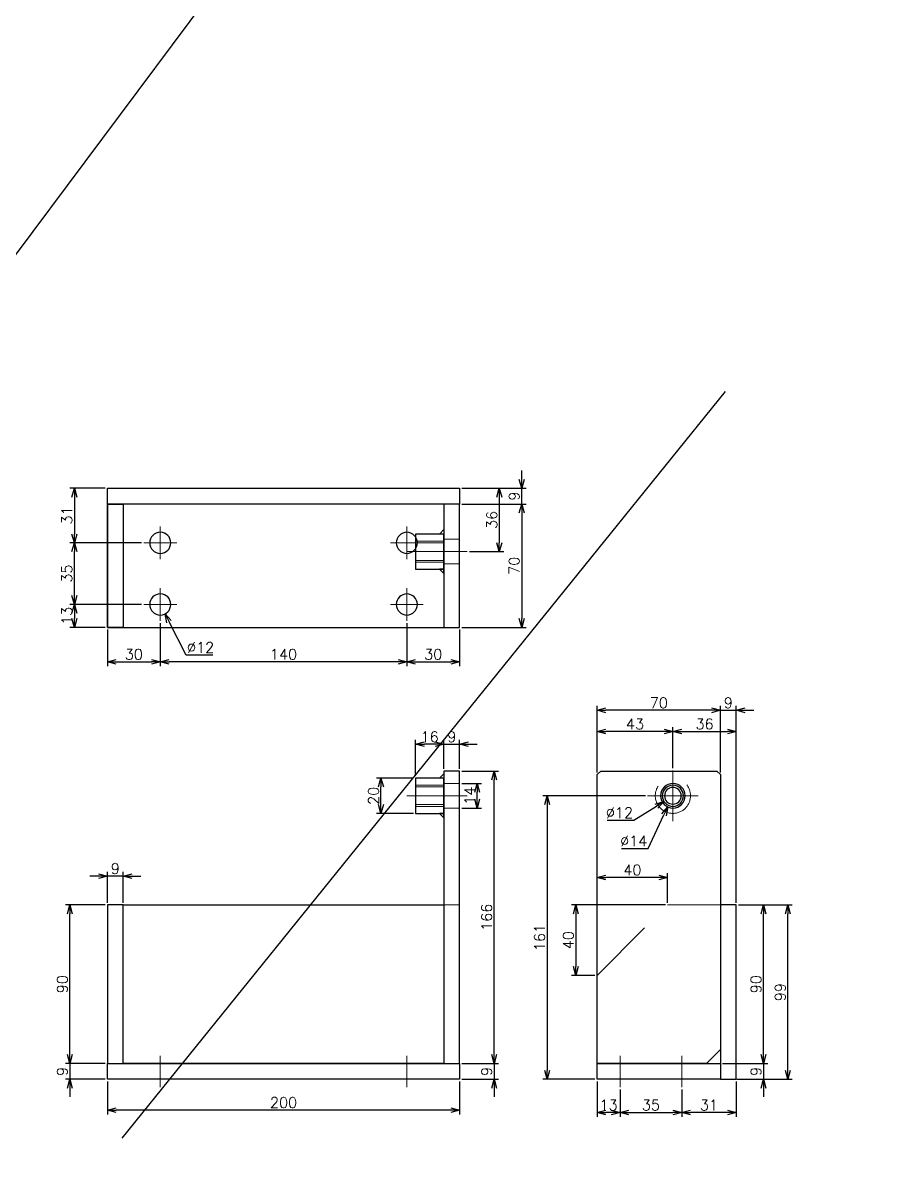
# Model space of a CAD drawing. Header units: millimetres. Extents: x -16130 to 36813, y -8099 to 27484.
# Drawn here: x 8174 to 8662, y 17816 to 18462 of the extents above; entities that cross this region are included whole.
import ezdxf

# ---------------------------------------------------------------- set-up
doc = ezdxf.new("R2010")
doc.units = ezdxf.units.MM
doc.header["$LTSCALE"] = 6
doc.header["$PDMODE"] = 99
doc.header["$PDSIZE"] = 1
doc.linetypes.add('CENTER2', pattern=[28.575, 19.05, -3.175, 3.175, -3.175])
doc.linetypes.add('HIDDEN', pattern=[9.525, 6.35, -3.175])
for name, color, linetype, lineweight in [('04_HIDDEN', 2, 'HIDDEN', 13), ('05_CENTER', 4, 'CENTER2', 13), ('08_DIM', 3, 'Continuous', 13)]:
    doc.layers.add(name, color=color, linetype=linetype, lineweight=lineweight)
doc.styles.add('KSS_TXT', font='txt.shx', dxfattribs={"bigfont": 'extfont2.shx'})
doc.dimstyles.new('KSS_DIM', dxfattribs={"dimtxt": 3, "dimasz": 2.5, "dimexe": 1.25, "dimexo": 0.625, "dimtad": 1, "dimdsep": 46, "dimtxsty": 'KSS_TXT', "dimblk": 'OPEN30', "dimcen": 0, "dimazin": 2, "dimtfac": 0.75, "dimtmove": 0, "dimatfit": 3, "dimldrblk": 'OPEN30', "dimfxl": 1, "dimtolj": 1, "dimarcsym": 0})
doc.dimstyles.new('KSS_DIM$3', dxfattribs={"dimtxt": 3, "dimasz": 2.5, "dimexe": 1.25, "dimexo": 0.625, "dimtad": 1, "dimtih": 1, "dimtoh": 1, "dimdsep": 46, "dimtxsty": 'KSS_TXT', "dimblk": 'OPEN30', "dimcen": 0, "dimazin": 2, "dimtfac": 0.75, "dimtofl": 0, "dimtmove": 0, "dimatfit": 3, "dimldrblk": 'OPEN30', "dimfxl": 1, "dimtolj": 1, "dimarcsym": 0})

# ---------------------------------------------------------------- blocks, each defined once
blk = doc.blocks.new('_Open30')
at = {"color": 0, "linetype": 'ByBlock', "lineweight": -2}
for p, q in [((-1, 0.27), (0, 0)), ((0, 0), (-1, -0.27)), ((0, 0), (-1, 0))]:
    blk.add_line(p, q, dxfattribs=at)
blk = doc.blocks.new('*D597')
at = {"layer": '08_DIM', "color": 0, "lineweight": -2, "transparency": 16777216}
for p, q in [((8579.36, 17860.46), (8579.36, 17840.34)), ((8548.36, 17855.98), (8548.36, 17840.34)), ((8574.36, 17842.84), (8553.36, 17842.84))]:
    blk.add_line(p, q, dxfattribs=at)
at = {"layer": 'Defpoints', "color": 0, "transparency": 16777216}
for p in [(8579.36, 17861.71), (8548.36, 17857.23), (8548.36, 17842.84)]:
    blk.add_point(p, dxfattribs=at)
at = {"layer": '08_DIM', "color": 0, "lineweight": -2, "transparency": 16777216, "xscale": 5, "yscale": 5, "zscale": 5, "rotation": 180}
blk.add_blockref('_Open30', (8548.36, 17842.84), dxfattribs=at)
at = {"layer": '08_DIM', "color": 0, "lineweight": -2, "transparency": 16777216, "xscale": 5, "yscale": 5, "zscale": 5}
blk.add_blockref('_Open30', (8579.36, 17842.84), dxfattribs=at)
at = {"layer": '08_DIM', "color": 0, "transparency": 16777216, "insert": (8563.86, 17847.09), "char_height": 6, "attachment_point": 5, "style": 'KSS_TXT'}
blk.add_mtext('\\A1;31', dxfattribs=at)
blk = doc.blocks.new('*D598')
at = {"layer": '08_DIM', "color": 0, "lineweight": -2, "transparency": 16777216}
for p, q in [((8221.04, 18197.35), (8201.03, 18197.35)), ((8203.53, 18192.35), (8203.53, 18171.35)), ((8241.7, 18166.35), (8201.03, 18166.35))]:
    blk.add_line(p, q, dxfattribs=at)
at = {"layer": 'Defpoints', "color": 0, "transparency": 16777216}
for p in [(8222.29, 18197.35), (8203.53, 18166.35), (8242.95, 18166.35)]:
    blk.add_point(p, dxfattribs=at)
at = {"layer": '08_DIM', "color": 0, "lineweight": -2, "transparency": 16777216, "xscale": 5, "yscale": 5, "zscale": 5}
for p, rotation in [((8203.53, 18197.35), 90), ((8203.53, 18166.35), 270)]:
    blk.add_blockref('_Open30', p, dxfattribs=dict(at, rotation=rotation))
at = {"layer": '08_DIM', "color": 0, "transparency": 16777216, "insert": (8199.28, 18181.85), "char_height": 6, "attachment_point": 5, "rotation": 90, "style": 'KSS_TXT'}
blk.add_mtext('\\A1;31', dxfattribs=at)
blk = doc.blocks.new('*D608')
at = {"layer": '08_DIM', "color": 0, "lineweight": -2, "transparency": 16777216}
for p, q in [((8594.81, 17875.71), (8594.81, 17880.71)), ((8571.61, 17870.71), (8597.31, 17870.71)), ((8594.81, 17870.71), (8594.81, 17861.71)), ((8580.61, 17861.71), (8597.31, 17861.71)), ((8594.81, 17856.71), (8594.81, 17851.71))]:
    blk.add_line(p, q, dxfattribs=at)
at = {"layer": 'Defpoints', "color": 0, "transparency": 16777216}
for p in [(8570.36, 17870.71), (8579.36, 17861.71), (8594.81, 17861.71)]:
    blk.add_point(p, dxfattribs=at)
at = {"layer": '08_DIM', "color": 0, "lineweight": -2, "transparency": 16777216, "xscale": 5, "yscale": 5, "zscale": 5}
for p, rotation in [((8594.81, 17870.71), 270), ((8594.81, 17861.71), 90)]:
    blk.add_blockref('_Open30', p, dxfattribs=dict(at, rotation=rotation))
at = {"layer": '08_DIM', "color": 0, "transparency": 16777216, "insert": (8590.56, 17866.21), "char_height": 6, "attachment_point": 5, "rotation": 90, "style": 'KSS_TXT'}
blk.add_mtext('\\A1;9', dxfattribs=at)
blk = doc.blocks.new('*D609')
at = {"layer": '08_DIM', "color": 0, "lineweight": -2, "transparency": 16777216}
for p, q in [((8580.61, 17960.71), (8597.31, 17960.71)), ((8594.81, 17875.71), (8594.81, 17955.71)), ((8571.61, 17870.71), (8597.31, 17870.71))]:
    blk.add_line(p, q, dxfattribs=at)
at = {"layer": 'Defpoints', "color": 0, "transparency": 16777216}
for p in [(8579.36, 17960.71), (8594.81, 17960.71), (8570.36, 17870.71)]:
    blk.add_point(p, dxfattribs=at)
at = {"layer": '08_DIM', "color": 0, "lineweight": -2, "transparency": 16777216, "xscale": 5, "yscale": 5, "zscale": 5}
for p, rotation in [((8594.81, 17960.71), 90), ((8594.81, 17870.71), 270)]:
    blk.add_blockref('_Open30', p, dxfattribs=dict(at, rotation=rotation))
at = {"layer": '08_DIM', "color": 0, "transparency": 16777216, "insert": (8590.56, 17915.71), "char_height": 6, "attachment_point": 5, "rotation": 90, "style": 'KSS_TXT'}
blk.add_mtext('\\A1;90', dxfattribs=at)
blk = doc.blocks.new('*D610')
at = {"layer": '08_DIM', "color": 0, "lineweight": -2, "transparency": 16777216}
for p, q in [((8539.11, 17960.71), (8485.73, 17960.71)), ((8488.23, 17955.71), (8488.23, 17925.71)), ((8499.11, 17920.71), (8485.73, 17920.71))]:
    blk.add_line(p, q, dxfattribs=at)
at = {"layer": 'Defpoints', "color": 0, "transparency": 16777216}
for p in [(8540.36, 17960.71), (8488.23, 17920.71), (8500.36, 17920.71)]:
    blk.add_point(p, dxfattribs=at)
at = {"layer": '08_DIM', "color": 0, "lineweight": -2, "transparency": 16777216, "xscale": 5, "yscale": 5, "zscale": 5}
for p, rotation in [((8488.23, 17960.71), 90), ((8488.23, 17920.71), 270)]:
    blk.add_blockref('_Open30', p, dxfattribs=dict(at, rotation=rotation))
at = {"layer": '08_DIM', "color": 0, "transparency": 16777216, "insert": (8483.98, 17940.71), "char_height": 6, "attachment_point": 5, "rotation": 90, "style": 'KSS_TXT'}
blk.add_mtext('\\A1;40', dxfattribs=at)
blk = doc.blocks.new('*D611')
at = {"layer": '08_DIM', "color": 0, "lineweight": -2, "transparency": 16777216}
for p, q in [((8500.36, 17973.96), (8500.36, 17978.82)), ((8535.36, 17976.32), (8505.36, 17976.32)), ((8540.36, 17961.96), (8540.36, 17978.82))]:
    blk.add_line(p, q, dxfattribs=at)
at = {"layer": 'Defpoints', "color": 0, "transparency": 16777216}
for p in [(8500.36, 17976.32), (8500.36, 17972.71), (8540.36, 17960.71)]:
    blk.add_point(p, dxfattribs=at)
at = {"layer": '08_DIM', "color": 0, "lineweight": -2, "transparency": 16777216, "xscale": 5, "yscale": 5, "zscale": 5, "rotation": 180}
blk.add_blockref('_Open30', (8500.36, 17976.32), dxfattribs=at)
at = {"layer": '08_DIM', "color": 0, "lineweight": -2, "transparency": 16777216, "xscale": 5, "yscale": 5, "zscale": 5}
blk.add_blockref('_Open30', (8540.36, 17976.32), dxfattribs=at)
at = {"layer": '08_DIM', "color": 0, "transparency": 16777216, "insert": (8520.36, 17980.57), "char_height": 6, "attachment_point": 5, "style": 'KSS_TXT'}
blk.add_mtext('\\A1;40', dxfattribs=at)
blk = doc.blocks.new('*D612')
at = {"layer": '08_DIM', "color": 0, "lineweight": -2, "transparency": 16777216}
for p, q in [((8423.54, 18197.35), (8447.29, 18197.35)), ((8444.79, 18192.35), (8444.79, 18166.35)), ((8427.8, 18161.35), (8447.29, 18161.35))]:
    blk.add_line(p, q, dxfattribs=at)
at = {"layer": 'Defpoints', "color": 0, "transparency": 16777216}
for p in [(8422.29, 18197.35), (8426.55, 18161.35), (8444.79, 18161.35)]:
    blk.add_point(p, dxfattribs=at)
at = {"layer": '08_DIM', "color": 0, "lineweight": -2, "transparency": 16777216, "xscale": 5, "yscale": 5, "zscale": 5}
for p, rotation in [((8444.79, 18197.35), 90), ((8444.79, 18161.35), 270)]:
    blk.add_blockref('_Open30', p, dxfattribs=dict(at, rotation=rotation))
at = {"layer": '08_DIM', "color": 0, "transparency": 16777216, "insert": (8440.54, 18179.35), "char_height": 6, "attachment_point": 5, "rotation": 90, "style": 'KSS_TXT'}
blk.add_mtext('\\A1;36', dxfattribs=at)
blk = doc.blocks.new('*D613')
at = {"layer": '08_DIM', "color": 0, "lineweight": -2, "transparency": 16777216}
for p, q in [((8423.54, 18188.35), (8460.01, 18188.35)), ((8457.51, 18183.35), (8457.51, 18123.35)), ((8423.54, 18118.35), (8460.01, 18118.35))]:
    blk.add_line(p, q, dxfattribs=at)
at = {"layer": 'Defpoints', "color": 0, "transparency": 16777216}
for p in [(8422.29, 18188.35), (8422.29, 18118.35), (8457.51, 18118.35)]:
    blk.add_point(p, dxfattribs=at)
at = {"layer": '08_DIM', "color": 0, "lineweight": -2, "transparency": 16777216, "xscale": 5, "yscale": 5, "zscale": 5}
for p, rotation in [((8457.51, 18188.35), 90), ((8457.51, 18118.35), 270)]:
    blk.add_blockref('_Open30', p, dxfattribs=dict(at, rotation=rotation))
at = {"layer": '08_DIM', "color": 0, "transparency": 16777216, "insert": (8453.26, 18153.35), "char_height": 6, "attachment_point": 5, "rotation": 90, "style": 'KSS_TXT'}
blk.add_mtext('\\A1;70', dxfattribs=at)
blk = doc.blocks.new('*D614')
at = {"layer": '08_DIM', "color": 0, "lineweight": -2, "transparency": 16777216}
for p, q in [((8457.51, 18202.35), (8457.51, 18207.35)), ((8423.54, 18197.35), (8460.01, 18197.35)), ((8457.51, 18188.35), (8457.51, 18197.35)), ((8423.54, 18188.35), (8460.01, 18188.35)), ((8457.51, 18183.35), (8457.51, 18178.35))]:
    blk.add_line(p, q, dxfattribs=at)
at = {"layer": 'Defpoints', "color": 0, "transparency": 16777216}
for p in [(8422.29, 18197.35), (8457.51, 18197.35), (8422.29, 18188.35)]:
    blk.add_point(p, dxfattribs=at)
at = {"layer": '08_DIM', "color": 0, "lineweight": -2, "transparency": 16777216, "xscale": 5, "yscale": 5, "zscale": 5}
for p, rotation in [((8457.51, 18197.35), 270), ((8457.51, 18188.35), 90)]:
    blk.add_blockref('_Open30', p, dxfattribs=dict(at, rotation=rotation))
at = {"layer": '08_DIM', "color": 0, "transparency": 16777216, "insert": (8453.26, 18192.85), "char_height": 6, "attachment_point": 5, "rotation": 90, "style": 'KSS_TXT'}
blk.add_mtext('\\A1;9', dxfattribs=at)
blk = doc.blocks.new('A$C36720CFF_1_1')
at = {"color": 0}
for points in [[(-30, 57), (170, 57), (170, 66), (-30, 66)], [(-21, -13), (-30, -13), (-30, 57), (-21, 57)], [(-30, 57), (170, 57), (170, -13), (-30, -13)], [(161, -13), (170, -13), (170, 57), (161, 57)], [(-5, 40), (-5, 20), (-21, 20), (-21, 40)]]:
    blk.add_lwpolyline(points, close=True, dxfattribs=at)
at = {"color": 3}
for points in [[(-21, 40), (-18.5, 40), (-18.5, 40), (-21, 42.5)], [(-21, 20), (-18.5, 20), (-18.5, 20), (-21, 17.5)]]:
    blk.add_lwpolyline(points, close=True, dxfattribs=at)
at = {"color": 0}
for centre in [(0, 35), (140, 35), (0, 0), (140, 0)]:
    blk.add_circle(centre, 6, dxfattribs=at)
at = {"layer": '04_HIDDEN'}
for p, q in [((-30, 37), (-21, 37)), ((-21, 36), (-5, 36)), ((-21, 35), (-5, 35)), ((-30, 23), (-21, 23)), ((-21, 25), (-5, 25)), ((-21, 24), (-5, 24))]:
    blk.add_line(p, q, dxfattribs=at)
at = {"layer": '05_CENTER'}
for p, q in [((0, 25.66), (0, 44.34)), ((140, 25.66), (140, 44.34)), ((9.34, 35), (-9.34, 35)), ((149.34, 35), (130.66, 35)), ((-34.26, 30), (0, 30)), ((0, -9.34), (0, 9.34)), ((140, -9.34), (140, 9.34)), ((9.34, 0), (-9.34, 0)), ((149.34, 0), (130.66, 0))]:
    blk.add_line(p, q, dxfattribs=at)
blk = doc.blocks.new('A$C1505761E_1_1')
at = {"color": 0}
for points in [[(-21, -32), (-30, -32), (-30, 134), (-21, 134)], [(-5, 130), (-5, 110), (-21, 110), (-21, 130)], [(-21, -32), (161, -32), (161, 58), (-21, 58)], [(170, -32), (161, -32), (161, 58), (170, 58)], [(-30, -41), (170, -41), (170, -32), (-30, -32)]]:
    blk.add_lwpolyline(points, close=True, dxfattribs=at)
at = {"color": 3}
for points in [[(-21, 130), (-18.5, 130), (-18.5, 130), (-21, 132.5)], [(-21, 110), (-18.5, 110), (-18.5, 110), (-21, 107.5)]]:
    blk.add_lwpolyline(points, close=True, dxfattribs=at)
at = {"layer": '04_HIDDEN'}
for p, q in [((-30, 127), (-21, 127)), ((-21, 126), (-5, 126)), ((-21, 125), (-5, 125)), ((-30, 113), (-21, 113)), ((-21, 115), (-5, 115)), ((-21, 114), (-5, 114)), ((-30, 58), (-21, 58))]:
    blk.add_line(p, q, dxfattribs=at)
at = {"layer": '05_CENTER'}
for p, q in [((-34.26, 120), (0, 120)), ((0, -27.59), (0, -45.49)), ((140, -27.59), (140, -45.49))]:
    blk.add_line(p, q, dxfattribs=at)
blk = doc.blocks.new('A$C3CDA5680_1_1')
at = {"color": 0}
for points in [[(-49, -32), (13, -32), (13, 132), (11, 134), (-55, 134), (-57, 132), (-57, -24)], [(-57, -41), (-66, -41), (-66, 58), (-57, 58)], [(-57, -41), (13, -41), (13, -32), (-57, -32)]]:
    blk.add_lwpolyline(points, close=True, dxfattribs=at)
for radius in [7, 6, 4.75]:
    blk.add_circle((-30, 120), radius, dxfattribs=at)
at = {"layer": '04_HIDDEN'}
for p, q in [((-57, 58), (-27, 58)), ((13, 18), (-27, 58)), ((13, 18), (13, -32))]:
    blk.add_line(p, q, dxfattribs=at)
blk.add_circle((-30, 120), 10, dxfattribs=at)
at = {"layer": '05_CENTER'}
for p, q in [((-30, 105.6), (-30, 134.4)), ((-15.6, 120), (-44.4, 120)), ((-35, -27.59), (-35, -45.49)), ((0, -27.59), (0, -45.49))]:
    blk.add_line(p, q, dxfattribs=at)
blk = doc.blocks.new('*D1417')
at = {"layer": '08_DIM', "color": 0, "lineweight": -2, "transparency": 16777216}
for p, q in [((8543.36, 18038.36), (8543.36, 18061.71)), ((8579.36, 17961.96), (8579.36, 18061.71)), ((8548.36, 18059.21), (8574.36, 18059.21))]:
    blk.add_line(p, q, dxfattribs=at)
at = {"layer": 'Defpoints', "color": 0, "transparency": 16777216}
for p in [(8579.36, 18059.21), (8543.36, 18037.11), (8579.36, 17960.71)]:
    blk.add_point(p, dxfattribs=at)
at = {"layer": '08_DIM', "color": 0, "lineweight": -2, "transparency": 16777216, "xscale": 5, "yscale": 5, "zscale": 5, "rotation": 180}
blk.add_blockref('_Open30', (8543.36, 18059.21), dxfattribs=at)
at = {"layer": '08_DIM', "color": 0, "lineweight": -2, "transparency": 16777216, "xscale": 5, "yscale": 5, "zscale": 5}
blk.add_blockref('_Open30', (8579.36, 18059.21), dxfattribs=at)
at = {"layer": '08_DIM', "color": 0, "transparency": 16777216, "insert": (8561.36, 18063.46), "char_height": 6, "attachment_point": 5, "style": 'KSS_TXT'}
blk.add_mtext('\\A1;36', dxfattribs=at)
blk = doc.blocks.new('*D1418')
at = {"layer": '08_DIM', "color": 0, "lineweight": -2, "transparency": 16777216}
for p, q in [((8500.36, 18035.96), (8500.36, 18073.74)), ((8570.36, 18035.96), (8570.36, 18073.74)), ((8565.36, 18071.24), (8505.36, 18071.24))]:
    blk.add_line(p, q, dxfattribs=at)
at = {"layer": 'Defpoints', "color": 0, "transparency": 16777216}
for p in [(8500.36, 18071.24), (8500.36, 18034.71), (8570.36, 18034.71)]:
    blk.add_point(p, dxfattribs=at)
at = {"layer": '08_DIM', "color": 0, "lineweight": -2, "transparency": 16777216, "xscale": 5, "yscale": 5, "zscale": 5, "rotation": 180}
blk.add_blockref('_Open30', (8500.36, 18071.24), dxfattribs=at)
at = {"layer": '08_DIM', "color": 0, "lineweight": -2, "transparency": 16777216, "xscale": 5, "yscale": 5, "zscale": 5}
blk.add_blockref('_Open30', (8570.36, 18071.24), dxfattribs=at)
at = {"layer": '08_DIM', "color": 0, "transparency": 16777216, "insert": (8535.36, 18075.49), "char_height": 6, "attachment_point": 5, "style": 'KSS_TXT'}
blk.add_mtext('\\A1;70', dxfattribs=at)
blk = doc.blocks.new('*D1419')
at = {"layer": '08_DIM', "color": 0, "lineweight": -2, "transparency": 16777216}
for p, q in [((8570.36, 18035.96), (8570.36, 18073.74)), ((8579.36, 17961.96), (8579.36, 18073.74)), ((8565.36, 18071.24), (8560.36, 18071.24)), ((8570.36, 18071.24), (8579.36, 18071.24)), ((8584.36, 18071.24), (8589.36, 18071.24))]:
    blk.add_line(p, q, dxfattribs=at)
at = {"layer": 'Defpoints', "color": 0, "transparency": 16777216}
for p in [(8579.36, 18071.24), (8570.36, 18034.71), (8579.36, 17960.71)]:
    blk.add_point(p, dxfattribs=at)
at = {"layer": '08_DIM', "color": 0, "lineweight": -2, "transparency": 16777216, "xscale": 5, "yscale": 5, "zscale": 5}
blk.add_blockref('_Open30', (8570.36, 18071.24), dxfattribs=at)
at = {"layer": '08_DIM', "color": 0, "lineweight": -2, "transparency": 16777216, "xscale": 5, "yscale": 5, "zscale": 5, "rotation": 180}
blk.add_blockref('_Open30', (8579.36, 18071.24), dxfattribs=at)
at = {"layer": '08_DIM', "color": 0, "transparency": 16777216, "insert": (8574.86, 18075.49), "char_height": 6, "attachment_point": 5, "style": 'KSS_TXT'}
blk.add_mtext('\\A1;9', dxfattribs=at)
blk = doc.blocks.new('*D1420')
at = {"layer": '08_DIM', "color": 0, "lineweight": -2, "transparency": 16777216}
for p, q in [((8500.36, 18035.96), (8500.36, 18061.71)), ((8543.36, 18038.36), (8543.36, 18061.71)), ((8538.36, 18059.21), (8505.36, 18059.21))]:
    blk.add_line(p, q, dxfattribs=at)
at = {"layer": 'Defpoints', "color": 0, "transparency": 16777216}
for p in [(8500.36, 18059.21), (8500.36, 18034.71), (8543.36, 18037.11)]:
    blk.add_point(p, dxfattribs=at)
at = {"layer": '08_DIM', "color": 0, "lineweight": -2, "transparency": 16777216, "xscale": 5, "yscale": 5, "zscale": 5, "rotation": 180}
blk.add_blockref('_Open30', (8500.36, 18059.21), dxfattribs=at)
at = {"layer": '08_DIM', "color": 0, "lineweight": -2, "transparency": 16777216, "xscale": 5, "yscale": 5, "zscale": 5}
blk.add_blockref('_Open30', (8543.36, 18059.21), dxfattribs=at)
at = {"layer": '08_DIM', "color": 0, "transparency": 16777216, "insert": (8521.86, 18063.46), "char_height": 6, "attachment_point": 5, "style": 'KSS_TXT'}
blk.add_mtext('\\A1;43', dxfattribs=at)
blk = doc.blocks.new('*D1421')
at = {"layer": '08_DIM', "color": 0, "lineweight": -2, "transparency": 16777216}
for p, q in [((8527.71, 18022.71), (8469.43, 18022.71)), ((8471.93, 18017.71), (8471.93, 17866.71)), ((8499.11, 17861.71), (8469.43, 17861.71))]:
    blk.add_line(p, q, dxfattribs=at)
at = {"layer": 'Defpoints', "color": 0, "transparency": 16777216}
for p in [(8528.96, 18022.71), (8471.93, 17861.71), (8500.36, 17861.71)]:
    blk.add_point(p, dxfattribs=at)
at = {"layer": '08_DIM', "color": 0, "lineweight": -2, "transparency": 16777216, "xscale": 5, "yscale": 5, "zscale": 5}
for p, rotation in [((8471.93, 18022.71), 90), ((8471.93, 17861.71), 270)]:
    blk.add_blockref('_Open30', p, dxfattribs=dict(at, rotation=rotation))
at = {"layer": '08_DIM', "color": 0, "transparency": 16777216, "insert": (8467.68, 17942.21), "char_height": 6, "attachment_point": 5, "rotation": 90, "style": 'KSS_TXT'}
blk.add_mtext('\\A1;161', dxfattribs=at)
blk = doc.blocks.new('*D1422')
at = {"layer": '08_DIM', "color": 0, "lineweight": -2, "transparency": 16777216}
for p, q in [((8441.87, 17875.71), (8441.87, 17880.71)), ((8423.54, 17870.71), (8444.37, 17870.71)), ((8441.87, 17870.71), (8441.87, 17861.71)), ((8423.54, 17861.71), (8444.37, 17861.71)), ((8441.87, 17856.71), (8441.87, 17851.71))]:
    blk.add_line(p, q, dxfattribs=at)
at = {"layer": 'Defpoints', "color": 0, "transparency": 16777216}
for p in [(8422.29, 17870.71), (8422.29, 17861.71), (8441.87, 17861.71)]:
    blk.add_point(p, dxfattribs=at)
at = {"layer": '08_DIM', "color": 0, "lineweight": -2, "transparency": 16777216, "xscale": 5, "yscale": 5, "zscale": 5}
for p, rotation in [((8441.87, 17870.71), 270), ((8441.87, 17861.71), 90)]:
    blk.add_blockref('_Open30', p, dxfattribs=dict(at, rotation=rotation))
at = {"layer": '08_DIM', "color": 0, "transparency": 16777216, "insert": (8437.62, 17866.21), "char_height": 6, "attachment_point": 5, "rotation": 90, "style": 'KSS_TXT'}
blk.add_mtext('\\A1;9', dxfattribs=at)
blk = doc.blocks.new('*D1423')
at = {"layer": '08_DIM', "color": 0, "lineweight": -2, "transparency": 16777216}
for p, q in [((8423.54, 18036.71), (8444.37, 18036.71)), ((8441.87, 17875.71), (8441.87, 18031.71)), ((8423.54, 17870.71), (8444.37, 17870.71))]:
    blk.add_line(p, q, dxfattribs=at)
at = {"layer": 'Defpoints', "color": 0, "transparency": 16777216}
for p in [(8422.29, 18036.71), (8441.87, 18036.71), (8422.29, 17870.71)]:
    blk.add_point(p, dxfattribs=at)
at = {"layer": '08_DIM', "color": 0, "lineweight": -2, "transparency": 16777216, "xscale": 5, "yscale": 5, "zscale": 5}
for p, rotation in [((8441.87, 18036.71), 90), ((8441.87, 17870.71), 270)]:
    blk.add_blockref('_Open30', p, dxfattribs=dict(at, rotation=rotation))
at = {"layer": '08_DIM', "color": 0, "transparency": 16777216, "insert": (8437.62, 17953.71), "char_height": 6, "attachment_point": 5, "rotation": 90, "style": 'KSS_TXT'}
blk.add_mtext('\\A1;166', dxfattribs=at)
blk = doc.blocks.new('*D1424')
at = {"layer": '08_DIM', "color": 0, "lineweight": -2, "transparency": 16777216}
for p, q in [((8222.29, 17860.46), (8222.29, 17841.74)), ((8422.29, 17860.46), (8422.29, 17841.74)), ((8417.29, 17844.24), (8227.29, 17844.24))]:
    blk.add_line(p, q, dxfattribs=at)
at = {"layer": 'Defpoints', "color": 0, "transparency": 16777216}
for p in [(8222.29, 17861.71), (8422.29, 17861.71), (8222.29, 17844.24)]:
    blk.add_point(p, dxfattribs=at)
at = {"layer": '08_DIM', "color": 0, "lineweight": -2, "transparency": 16777216, "xscale": 5, "yscale": 5, "zscale": 5, "rotation": 180}
blk.add_blockref('_Open30', (8222.29, 17844.24), dxfattribs=at)
at = {"layer": '08_DIM', "color": 0, "lineweight": -2, "transparency": 16777216, "xscale": 5, "yscale": 5, "zscale": 5}
blk.add_blockref('_Open30', (8422.29, 17844.24), dxfattribs=at)
at = {"layer": '08_DIM', "color": 0, "transparency": 16777216, "insert": (8322.29, 17848.49), "char_height": 6, "attachment_point": 5, "style": 'KSS_TXT'}
blk.add_mtext('\\A1;200', dxfattribs=at)
blk = doc.blocks.new('*D1425')
at = {"layer": '08_DIM', "color": 0, "lineweight": -2, "transparency": 16777216}
for p, q in [((8217.29, 17977.11), (8212.29, 17977.11)), ((8222.29, 17961.96), (8222.29, 17979.61)), ((8231.29, 17977.11), (8222.29, 17977.11)), ((8231.29, 17961.96), (8231.29, 17979.61)), ((8236.29, 17977.11), (8241.29, 17977.11))]:
    blk.add_line(p, q, dxfattribs=at)
at = {"layer": 'Defpoints', "color": 0, "transparency": 16777216}
for p in [(8222.29, 17977.11), (8222.29, 17960.71), (8231.29, 17960.71)]:
    blk.add_point(p, dxfattribs=at)
at = {"layer": '08_DIM', "color": 0, "lineweight": -2, "transparency": 16777216, "xscale": 5, "yscale": 5, "zscale": 5}
blk.add_blockref('_Open30', (8222.29, 17977.11), dxfattribs=at)
at = {"layer": '08_DIM', "color": 0, "lineweight": -2, "transparency": 16777216, "xscale": 5, "yscale": 5, "zscale": 5, "rotation": 180}
blk.add_blockref('_Open30', (8231.29, 17977.11), dxfattribs=at)
at = {"layer": '08_DIM', "color": 0, "transparency": 16777216, "insert": (8226.79, 17981.36), "char_height": 6, "attachment_point": 5, "style": 'KSS_TXT'}
blk.add_mtext('\\A1;9', dxfattribs=at)
blk = doc.blocks.new('*D1426')
at = {"layer": '08_DIM', "color": 0, "lineweight": -2, "transparency": 16777216}
for p, q in [((8413.29, 18037.96), (8413.29, 18054.45)), ((8422.29, 18037.96), (8422.29, 18054.45)), ((8408.29, 18051.95), (8403.29, 18051.95)), ((8413.29, 18051.95), (8422.29, 18051.95)), ((8427.29, 18051.95), (8432.29, 18051.95))]:
    blk.add_line(p, q, dxfattribs=at)
at = {"layer": 'Defpoints', "color": 0, "transparency": 16777216}
for p in [(8422.29, 18051.95), (8413.29, 18036.71), (8422.29, 18036.71)]:
    blk.add_point(p, dxfattribs=at)
at = {"layer": '08_DIM', "color": 0, "lineweight": -2, "transparency": 16777216, "xscale": 5, "yscale": 5, "zscale": 5}
blk.add_blockref('_Open30', (8413.29, 18051.95), dxfattribs=at)
at = {"layer": '08_DIM', "color": 0, "lineweight": -2, "transparency": 16777216, "xscale": 5, "yscale": 5, "zscale": 5, "rotation": 180}
blk.add_blockref('_Open30', (8422.29, 18051.95), dxfattribs=at)
at = {"layer": '08_DIM', "color": 0, "transparency": 16777216, "insert": (8417.79, 18056.2), "char_height": 6, "attachment_point": 5, "style": 'KSS_TXT'}
blk.add_mtext('\\A1;9', dxfattribs=at)
blk = doc.blocks.new('*D1427')
at = {"layer": '08_DIM', "color": 0, "lineweight": -2, "transparency": 16777216}
for p, q in [((8397.29, 18033.96), (8397.29, 18054.45)), ((8413.29, 18037.96), (8413.29, 18054.45)), ((8408.29, 18051.95), (8402.29, 18051.95))]:
    blk.add_line(p, q, dxfattribs=at)
at = {"layer": 'Defpoints', "color": 0, "transparency": 16777216}
for p in [(8397.29, 18051.95), (8413.29, 18036.71), (8397.29, 18032.71)]:
    blk.add_point(p, dxfattribs=at)
at = {"layer": '08_DIM', "color": 0, "lineweight": -2, "transparency": 16777216, "xscale": 5, "yscale": 5, "zscale": 5, "rotation": 180}
blk.add_blockref('_Open30', (8397.29, 18051.95), dxfattribs=at)
at = {"layer": '08_DIM', "color": 0, "lineweight": -2, "transparency": 16777216, "xscale": 5, "yscale": 5, "zscale": 5}
blk.add_blockref('_Open30', (8413.29, 18051.95), dxfattribs=at)
at = {"layer": '08_DIM', "color": 0, "transparency": 16777216, "insert": (8405.29, 18056.2), "char_height": 6, "attachment_point": 5, "style": 'KSS_TXT'}
blk.add_mtext('\\A1;16', dxfattribs=at)
blk = doc.blocks.new('*D1428')
at = {"layer": '08_DIM', "color": 0, "lineweight": -2, "transparency": 16777216}
for p, q in [((8396.04, 18032.71), (8375.12, 18032.71)), ((8377.62, 18017.71), (8377.62, 18027.71)), ((8396.04, 18012.71), (8375.12, 18012.71))]:
    blk.add_line(p, q, dxfattribs=at)
at = {"layer": 'Defpoints', "color": 0, "transparency": 16777216}
for p in [(8377.62, 18032.71), (8397.29, 18032.71), (8397.29, 18012.71)]:
    blk.add_point(p, dxfattribs=at)
at = {"layer": '08_DIM', "color": 0, "lineweight": -2, "transparency": 16777216, "xscale": 5, "yscale": 5, "zscale": 5}
for p, rotation in [((8377.62, 18032.71), 90), ((8377.62, 18012.71), 270)]:
    blk.add_blockref('_Open30', p, dxfattribs=dict(at, rotation=rotation))
at = {"layer": '08_DIM', "color": 0, "transparency": 16777216, "insert": (8373.37, 18022.71), "char_height": 6, "attachment_point": 5, "rotation": 90, "style": 'KSS_TXT'}
blk.add_mtext('\\A1;20', dxfattribs=at)
blk = doc.blocks.new('*D1429')
at = {"layer": '08_DIM', "color": 0, "lineweight": -2, "transparency": 16777216}
for p, q in [((8392.29, 18120.75), (8392.29, 18096.27)), ((8422.29, 18117.1), (8422.29, 18096.27)), ((8397.29, 18098.77), (8417.29, 18098.77))]:
    blk.add_line(p, q, dxfattribs=at)
at = {"layer": 'Defpoints', "color": 0, "transparency": 16777216}
for p in [(8392.29, 18122), (8422.29, 18118.35), (8422.29, 18098.77)]:
    blk.add_point(p, dxfattribs=at)
at = {"layer": '08_DIM', "color": 0, "lineweight": -2, "transparency": 16777216, "xscale": 5, "yscale": 5, "zscale": 5, "rotation": 180}
blk.add_blockref('_Open30', (8392.29, 18098.77), dxfattribs=at)
at = {"layer": '08_DIM', "color": 0, "lineweight": -2, "transparency": 16777216, "xscale": 5, "yscale": 5, "zscale": 5}
blk.add_blockref('_Open30', (8422.29, 18098.77), dxfattribs=at)
at = {"layer": '08_DIM', "color": 0, "transparency": 16777216, "insert": (8407.29, 18103.02), "char_height": 6, "attachment_point": 5, "style": 'KSS_TXT'}
blk.add_mtext('\\A1;30', dxfattribs=at)
blk = doc.blocks.new('*D1430')
at = {"layer": '08_DIM', "color": 0, "lineweight": -2, "transparency": 16777216}
for p, q in [((8252.29, 18120.75), (8252.29, 18096.27)), ((8392.29, 18120.75), (8392.29, 18096.27)), ((8387.29, 18098.77), (8257.29, 18098.77))]:
    blk.add_line(p, q, dxfattribs=at)
at = {"layer": 'Defpoints', "color": 0, "transparency": 16777216}
for p in [(8252.29, 18122), (8392.29, 18122), (8252.29, 18098.77)]:
    blk.add_point(p, dxfattribs=at)
at = {"layer": '08_DIM', "color": 0, "lineweight": -2, "transparency": 16777216, "xscale": 5, "yscale": 5, "zscale": 5, "rotation": 180}
blk.add_blockref('_Open30', (8252.29, 18098.77), dxfattribs=at)
at = {"layer": '08_DIM', "color": 0, "lineweight": -2, "transparency": 16777216, "xscale": 5, "yscale": 5, "zscale": 5}
blk.add_blockref('_Open30', (8392.29, 18098.77), dxfattribs=at)
at = {"layer": '08_DIM', "color": 0, "transparency": 16777216, "insert": (8322.29, 18103.02), "char_height": 6, "attachment_point": 5, "style": 'KSS_TXT'}
blk.add_mtext('\\A1;140', dxfattribs=at)
blk = doc.blocks.new('*D1431')
at = {"layer": '08_DIM', "color": 0, "lineweight": -2, "transparency": 16777216}
for p, q in [((8241.7, 18131.35), (8201.03, 18131.35)), ((8203.53, 18126.35), (8203.53, 18123.35)), ((8221.04, 18118.35), (8201.03, 18118.35))]:
    blk.add_line(p, q, dxfattribs=at)
at = {"layer": 'Defpoints', "color": 0, "transparency": 16777216}
for p in [(8242.95, 18131.35), (8203.53, 18118.35), (8222.29, 18118.35)]:
    blk.add_point(p, dxfattribs=at)
at = {"layer": '08_DIM', "color": 0, "lineweight": -2, "transparency": 16777216, "xscale": 5, "yscale": 5, "zscale": 5}
for p, rotation in [((8203.53, 18131.35), 90), ((8203.53, 18118.35), 270)]:
    blk.add_blockref('_Open30', p, dxfattribs=dict(at, rotation=rotation))
at = {"layer": '08_DIM', "color": 0, "transparency": 16777216, "insert": (8199.28, 18124.85), "char_height": 6, "attachment_point": 5, "rotation": 90, "style": 'KSS_TXT'}
blk.add_mtext('\\A1;13', dxfattribs=at)
blk = doc.blocks.new('*D1432')
at = {"layer": '08_DIM', "color": 0, "lineweight": -2, "transparency": 16777216}
for p, q in [((8241.7, 18166.35), (8201.03, 18166.35)), ((8203.53, 18136.35), (8203.53, 18161.35)), ((8241.7, 18131.35), (8201.03, 18131.35))]:
    blk.add_line(p, q, dxfattribs=at)
at = {"layer": 'Defpoints', "color": 0, "transparency": 16777216}
for p in [(8203.53, 18166.35), (8242.95, 18166.35), (8242.95, 18131.35)]:
    blk.add_point(p, dxfattribs=at)
at = {"layer": '08_DIM', "color": 0, "lineweight": -2, "transparency": 16777216, "xscale": 5, "yscale": 5, "zscale": 5}
for p, rotation in [((8203.53, 18166.35), 90), ((8203.53, 18131.35), 270)]:
    blk.add_blockref('_Open30', p, dxfattribs=dict(at, rotation=rotation))
at = {"layer": '08_DIM', "color": 0, "transparency": 16777216, "insert": (8199.27, 18148.85), "char_height": 6, "attachment_point": 5, "rotation": 90, "style": 'KSS_TXT'}
blk.add_mtext('\\A1;35', dxfattribs=at)
blk = doc.blocks.new('*D1433')
at = {"layer": '08_DIM', "color": 0, "lineweight": -2, "transparency": 16777216}
for p, q in [((8252.29, 18120.75), (8252.29, 18096.27)), ((8222.29, 18117.1), (8222.29, 18096.27)), ((8227.29, 18098.77), (8247.29, 18098.77))]:
    blk.add_line(p, q, dxfattribs=at)
at = {"layer": 'Defpoints', "color": 0, "transparency": 16777216}
for p in [(8222.29, 18118.35), (8252.29, 18122), (8252.29, 18098.77)]:
    blk.add_point(p, dxfattribs=at)
at = {"layer": '08_DIM', "color": 0, "lineweight": -2, "transparency": 16777216, "xscale": 5, "yscale": 5, "zscale": 5, "rotation": 180}
blk.add_blockref('_Open30', (8222.29, 18098.77), dxfattribs=at)
at = {"layer": '08_DIM', "color": 0, "lineweight": -2, "transparency": 16777216, "xscale": 5, "yscale": 5, "zscale": 5}
blk.add_blockref('_Open30', (8252.29, 18098.77), dxfattribs=at)
at = {"layer": '08_DIM', "color": 0, "transparency": 16777216, "insert": (8237.29, 18103.02), "char_height": 6, "attachment_point": 5, "style": 'KSS_TXT'}
blk.add_mtext('\\A1;30', dxfattribs=at)
blk = doc.blocks.new('*D1434')
at = {"layer": '08_DIM', "color": 0, "lineweight": -2, "transparency": 16777216}
for p, q in [((8580.61, 17960.71), (8611.07, 17960.71)), ((8608.57, 17866.71), (8608.57, 17955.71)), ((8579.61, 17861.71), (8611.07, 17861.71))]:
    blk.add_line(p, q, dxfattribs=at)
at = {"layer": 'Defpoints', "color": 0, "transparency": 16777216}
for p in [(8579.36, 17960.71), (8608.57, 17960.71), (8578.36, 17861.71)]:
    blk.add_point(p, dxfattribs=at)
at = {"layer": '08_DIM', "color": 0, "lineweight": -2, "transparency": 16777216, "xscale": 5, "yscale": 5, "zscale": 5}
for p, rotation in [((8608.57, 17960.71), 90), ((8608.57, 17861.71), 270)]:
    blk.add_blockref('_Open30', p, dxfattribs=dict(at, rotation=rotation))
at = {"layer": '08_DIM', "color": 0, "transparency": 16777216, "insert": (8604.32, 17911.21), "char_height": 6, "attachment_point": 5, "rotation": 90, "style": 'KSS_TXT'}
blk.add_mtext('\\A1;99', dxfattribs=at)
blk = doc.blocks.new('*D1435')
at = {"layer": '08_DIM', "color": 0, "lineweight": -2, "transparency": 16777216}
for p, q in [((8221.04, 17960.71), (8198.43, 17960.71)), ((8200.93, 17875.71), (8200.93, 17955.71)), ((8221.04, 17870.71), (8198.43, 17870.71))]:
    blk.add_line(p, q, dxfattribs=at)
at = {"layer": 'Defpoints', "color": 0, "transparency": 16777216}
for p in [(8200.93, 17960.71), (8222.29, 17960.71), (8222.29, 17870.71)]:
    blk.add_point(p, dxfattribs=at)
at = {"layer": '08_DIM', "color": 0, "lineweight": -2, "transparency": 16777216, "xscale": 5, "yscale": 5, "zscale": 5}
for p, rotation in [((8200.93, 17960.71), 90), ((8200.93, 17870.71), 270)]:
    blk.add_blockref('_Open30', p, dxfattribs=dict(at, rotation=rotation))
at = {"layer": '08_DIM', "color": 0, "transparency": 16777216, "insert": (8196.68, 17915.71), "char_height": 6, "attachment_point": 5, "rotation": 90, "style": 'KSS_TXT'}
blk.add_mtext('\\A1;90', dxfattribs=at)
blk = doc.blocks.new('*D1436')
at = {"layer": '08_DIM', "color": 0, "lineweight": -2, "transparency": 16777216}
for p, q in [((8200.93, 17875.71), (8200.93, 17880.71)), ((8221.04, 17870.71), (8198.43, 17870.71)), ((8200.93, 17870.71), (8200.93, 17861.71)), ((8221.04, 17861.71), (8198.43, 17861.71)), ((8200.93, 17856.71), (8200.93, 17851.71))]:
    blk.add_line(p, q, dxfattribs=at)
at = {"layer": 'Defpoints', "color": 0, "transparency": 16777216}
for p in [(8222.29, 17870.71), (8200.93, 17861.71), (8222.29, 17861.71)]:
    blk.add_point(p, dxfattribs=at)
at = {"layer": '08_DIM', "color": 0, "lineweight": -2, "transparency": 16777216, "xscale": 5, "yscale": 5, "zscale": 5}
for p, rotation in [((8200.93, 17870.71), 270), ((8200.93, 17861.71), 90)]:
    blk.add_blockref('_Open30', p, dxfattribs=dict(at, rotation=rotation))
at = {"layer": '08_DIM', "color": 0, "transparency": 16777216, "insert": (8196.68, 17866.21), "char_height": 6, "attachment_point": 5, "rotation": 90, "style": 'KSS_TXT'}
blk.add_mtext('\\A1;9', dxfattribs=at)
blk = doc.blocks.new('*D1437')
at = {"layer": '08_DIM', "color": 0, "lineweight": -2, "transparency": 16777216}
for p, q in [((8266.93, 18102.63), (8257.29, 18121.55)), ((8282.18, 18102.63), (8266.93, 18102.63))]:
    blk.add_line(p, q, dxfattribs=at)
at = {"layer": 'Defpoints', "color": 0, "transparency": 16777216}
for p in [(8249.56, 18136.69), (8255.01, 18126)]:
    blk.add_point(p, dxfattribs=at)
at = {"layer": '08_DIM', "color": 0, "lineweight": -2, "transparency": 16777216, "xscale": 5, "yscale": 5, "zscale": 5, "rotation": 117.0189120944729}
blk.add_blockref('_Open30', (8255.01, 18126), dxfattribs=at)
at = {"layer": '08_DIM', "color": 0, "transparency": 16777216, "insert": (8275.18, 18106.88), "char_height": 6, "attachment_point": 5, "style": 'KSS_TXT'}
blk.add_mtext('\\A1;%%C12', dxfattribs=at)
blk = doc.blocks.new('*D1438')
at = {"layer": '08_DIM', "color": 0, "lineweight": -2, "transparency": 16777216}
for p, q in [((8521.27, 18008.82), (8534.04, 18016.86)), ((8506.02, 18008.82), (8521.27, 18008.82))]:
    blk.add_line(p, q, dxfattribs=at)
at = {"layer": 'Defpoints', "color": 0, "transparency": 16777216}
for p in [(8548.44, 18025.91), (8538.28, 18019.52)]:
    blk.add_point(p, dxfattribs=at)
at = {"layer": '08_DIM', "color": 0, "lineweight": -2, "transparency": 16777216, "xscale": 5, "yscale": 5, "zscale": 5, "rotation": 32.15935576588198}
blk.add_blockref('_Open30', (8538.28, 18019.52), dxfattribs=at)
at = {"layer": '08_DIM', "color": 0, "transparency": 16777216, "insert": (8513.02, 18013.07), "char_height": 6, "attachment_point": 5, "style": 'KSS_TXT'}
blk.add_mtext('\\A1;%%C12', dxfattribs=at)
blk = doc.blocks.new('*D1439')
at = {"layer": '08_DIM', "color": 0, "lineweight": -2, "transparency": 16777216}
for p, q in [((8529.38, 17992.77), (8538.28, 18011.84)), ((8514.13, 17992.77), (8529.38, 17992.77))]:
    blk.add_line(p, q, dxfattribs=at)
at = {"layer": 'Defpoints', "color": 0, "transparency": 16777216}
for p in [(8546.32, 18029.06), (8540.39, 18016.37)]:
    blk.add_point(p, dxfattribs=at)
at = {"layer": '08_DIM', "color": 0, "lineweight": -2, "transparency": 16777216, "xscale": 5, "yscale": 5, "zscale": 5, "rotation": 64.97071553367081}
blk.add_blockref('_Open30', (8540.39, 18016.37), dxfattribs=at)
at = {"layer": '08_DIM', "color": 0, "transparency": 16777216, "insert": (8521.13, 17997.02), "char_height": 6, "attachment_point": 5, "style": 'KSS_TXT'}
blk.add_mtext('\\A1;%%C14', dxfattribs=at)
blk = doc.blocks.new('*D1440')
at = {"layer": '08_DIM', "color": 0, "lineweight": -2, "transparency": 16777216}
for p, q in [((8423.54, 18029.71), (8434.7, 18029.71)), ((8432.2, 18020.71), (8432.2, 18024.71)), ((8423.54, 18015.71), (8434.7, 18015.71))]:
    blk.add_line(p, q, dxfattribs=at)
at = {"layer": 'Defpoints', "color": 0, "transparency": 16777216}
for p in [(8422.29, 18029.71), (8432.2, 18029.71), (8422.29, 18015.71)]:
    blk.add_point(p, dxfattribs=at)
at = {"layer": '08_DIM', "color": 0, "lineweight": -2, "transparency": 16777216, "xscale": 5, "yscale": 5, "zscale": 5}
for p, rotation in [((8432.2, 18029.71), 90), ((8432.2, 18015.71), 270)]:
    blk.add_blockref('_Open30', p, dxfattribs=dict(at, rotation=rotation))
at = {"layer": '08_DIM', "color": 0, "transparency": 16777216, "insert": (8427.95, 18022.71), "char_height": 6, "attachment_point": 5, "rotation": 90, "style": 'KSS_TXT'}
blk.add_mtext('\\A1;14', dxfattribs=at)
blk = doc.blocks.new('*D1680')
at = {"layer": '08_DIM', "color": 0, "lineweight": -2, "transparency": 16777216}
for p, q in [((8500.36, 17860.46), (8500.36, 17840.34)), ((8513.36, 17855.98), (8513.36, 17840.34)), ((8508.36, 17842.84), (8505.36, 17842.84))]:
    blk.add_line(p, q, dxfattribs=at)
at = {"layer": 'Defpoints', "color": 0, "transparency": 16777216}
for p in [(8500.36, 17861.71), (8513.36, 17857.23), (8500.36, 17842.84)]:
    blk.add_point(p, dxfattribs=at)
at = {"layer": '08_DIM', "color": 0, "lineweight": -2, "transparency": 16777216, "xscale": 5, "yscale": 5, "zscale": 5, "rotation": 180}
blk.add_blockref('_Open30', (8500.36, 17842.84), dxfattribs=at)
at = {"layer": '08_DIM', "color": 0, "lineweight": -2, "transparency": 16777216, "xscale": 5, "yscale": 5, "zscale": 5}
blk.add_blockref('_Open30', (8513.36, 17842.84), dxfattribs=at)
at = {"layer": '08_DIM', "color": 0, "transparency": 16777216, "insert": (8506.86, 17847.09), "char_height": 6, "attachment_point": 5, "style": 'KSS_TXT'}
blk.add_mtext('\\A1;13', dxfattribs=at)
blk = doc.blocks.new('*D1681')
at = {"layer": '08_DIM', "color": 0, "lineweight": -2, "transparency": 16777216}
for p, q in [((8513.36, 17855.98), (8513.36, 17840.34)), ((8548.36, 17855.98), (8548.36, 17840.34)), ((8518.36, 17842.84), (8543.36, 17842.84))]:
    blk.add_line(p, q, dxfattribs=at)
at = {"layer": 'Defpoints', "color": 0, "transparency": 16777216}
for p in [(8513.36, 17857.23), (8548.36, 17857.23), (8548.36, 17842.84)]:
    blk.add_point(p, dxfattribs=at)
at = {"layer": '08_DIM', "color": 0, "lineweight": -2, "transparency": 16777216, "xscale": 5, "yscale": 5, "zscale": 5, "rotation": 180}
blk.add_blockref('_Open30', (8513.36, 17842.84), dxfattribs=at)
at = {"layer": '08_DIM', "color": 0, "lineweight": -2, "transparency": 16777216, "xscale": 5, "yscale": 5, "zscale": 5}
blk.add_blockref('_Open30', (8548.36, 17842.84), dxfattribs=at)
at = {"layer": '08_DIM', "color": 0, "transparency": 16777216, "insert": (8530.86, 17847.09), "char_height": 6, "attachment_point": 5, "style": 'KSS_TXT'}
blk.add_mtext('\\A1;35', dxfattribs=at)

msp = doc.modelspace()

# ---------------------------------------------------------------- linework, layer by layer
at = {"color": 2}
for p, q in [((11911.28314, 23338.83042), (7648.33494, 17631.48132)), ((8573.12769, 18252.31614), (8230.54468, 17828.26829))]:
    msp.add_line(p, q, dxfattribs=at)

# ---------------------------------------------------------------- block references
at = {"xscale": -1}
for name, p in [('A$C36720CFF_1_1', (8392.2879, 18131.34602)), ('A$C1505761E_1_1', (8392.2879, 17902.71259)), ('A$C3CDA5680_1_1', (8513.35656, 17902.71259))]:
    msp.add_blockref(name, p, dxfattribs=at)

# ---------------------------------------------------------------- dimensions: what is measured, and where the dimension line sits
at = {"layer": '08_DIM', "color": 1}
for base, p1, p2, angle, picture, middle in [((8457.50526, 18197.34602), (8422.28721, 18188.34602), (8422.28721, 18197.34602), 90, '*D614', (8453.25526, 18192.84602)), ((8203.52675, 18166.34602), (8222.28859, 18197.34602), (8242.94685, 18166.34602), 270, '*D598', (8199.27675, 18181.84602)), ((8444.78679, 18161.34602), (8422.28721, 18197.34602), (8426.5477, 18161.34602), 90, '*D612', (8440.53679, 18179.34602)), ((8457.50526, 18118.34602), (8422.28721, 18188.34602), (8422.28721, 18118.34602), 90, '*D613', (8453.25526, 18153.34602)), ((8397.28721, 18051.95145), (8413.28721, 18036.71259), (8397.28721, 18032.71259), 180, '*D1427', (8405.28721, 18056.20145)), ((8422.28721, 18051.95145), (8413.28721, 18036.71259), (8422.28721, 18036.71259), 180, '*D1426', (8417.78721, 18056.20145)), ((8441.86852, 18036.71259), (8422.28721, 17870.71259), (8422.28721, 18036.71259), 90, '*D1423', (8437.61852, 17953.71259)), ((8471.93444, 17861.71259), (8528.95537, 18022.71259), (8500.35656, 17861.71259), 90, '*D1421', (8467.68444, 17942.21259)), ((8200.93382, 17960.71259), (8222.28859, 17870.71259), (8222.28859, 17960.71259), 90, '*D1435', (8196.68382, 17915.71259)), ((8488.23309, 17920.71259), (8540.35656, 17960.71259), (8500.35656, 17920.71259), 90, '*D610', (8483.98309, 17940.71259)), ((8594.81134, 17960.71259), (8570.35656, 17870.71259), (8579.35656, 17960.71259), 90, '*D609', (8590.56134, 17915.71259)), ((8608.56654, 17960.71259), (8578.35656, 17861.71259), (8579.35656, 17960.71259), 90, '*D1434', (8604.31654, 17911.21259))]:
    dim = msp.add_linear_dim(base=base, p1=p1, p2=p2, angle=angle, dimstyle='KSS_DIM', override={"dimscale": 2}, dxfattribs=at)
    dim.commit()
    dim.dimension.update_dxf_attribs({"geometry": picture, "text_midpoint": middle})
at = {"layer": '08_DIM'}
for base, p1, p2, angle, picture, middle in [((8203.52675, 18166.34602), (8242.94685, 18131.34602), (8242.94685, 18166.34602), 90, '*D1432', (8199.27258, 18148.84602)), ((8203.52675, 18118.34602), (8242.94685, 18131.34602), (8222.28859, 18118.34602), 90, '*D1431', (8199.27675, 18124.84602)), ((8252.2879, 18098.76755), (8222.28859, 18118.34602), (8252.2879, 18122.00497), 180, '*D1433', (8237.28825, 18103.01755)), ((8252.2879, 18098.76755), (8392.2879, 18122.00497), (8252.2879, 18122.00497), 180, '*D1430', (8322.2879, 18103.01755)), ((8422.28721, 18098.76755), (8392.2879, 18122.00497), (8422.28721, 18118.34602), 180, '*D1429', (8407.28756, 18103.01755)), ((8500.35656, 18071.23789), (8570.35656, 18034.71259), (8500.35656, 18034.71259), 180, '*D1418', (8535.35656, 18075.48789)), ((8579.35656, 18071.23789), (8570.35656, 18034.71259), (8579.35656, 17960.71259), 180, '*D1419', (8574.85656, 18075.48789)), ((8500.35656, 18059.21252), (8543.35656, 18037.11378), (8500.35656, 18034.71259), 180, '*D1420', (8521.85656, 18063.46252)), ((8579.35656, 18059.21252), (8543.35656, 18037.11378), (8579.35656, 17960.71259), 180, '*D1417', (8561.35656, 18063.46252)), ((8377.6163, 18032.71259), (8397.28721, 18012.71259), (8397.28721, 18032.71259), 90, '*D1428', (8373.3663, 18022.71259)), ((8432.19644, 18029.71259), (8422.28721, 18015.71259), (8422.28721, 18029.71259), 90, '*D1440', (8427.94644, 18022.71259)), ((8222.28859, 17977.11095), (8231.28859, 17960.71259), (8222.28859, 17960.71259), 180, '*D1425', (8226.78859, 17981.36095)), ((8200.93382, 17861.71259), (8222.28859, 17870.71259), (8222.28859, 17861.71259), 90, '*D1436', (8196.68382, 17866.21259)), ((8441.86852, 17861.71259), (8422.28721, 17870.71259), (8422.28721, 17861.71259), 90, '*D1422', (8437.61852, 17866.21259)), ((8594.81134, 17861.71259), (8570.35656, 17870.71259), (8579.35656, 17861.71259), 90, '*D608', (8590.56134, 17866.21259)), ((8222.28859, 17844.2409), (8422.28721, 17861.71259), (8222.28859, 17861.71259), 180, '*D1424', (8322.2879, 17848.4909)), ((8548.35656, 17842.83686), (8579.35656, 17861.71259), (8548.35656, 17857.22597), 180, '*D597', (8563.85656, 17847.08686))]:
    dim = msp.add_linear_dim(base=base, p1=p1, p2=p2, angle=angle, dimstyle='KSS_DIM', override={"dimscale": 2}, dxfattribs=at)
    dim.commit()
    dim.dimension.update_dxf_attribs({"geometry": picture, "text_midpoint": middle})
for p1, p2, picture, middle in [((8249.56219, 18136.69116), (8255.01361, 18126.00088), '*D1437', (8275.17961, 18102.63348)), ((8546.31813, 18029.05523), (8540.39499, 18016.36995), '*D1439', (8521.12592, 17992.77097)), ((8548.43599, 18025.90624), (8538.27714, 18019.51893), '*D1438', (8513.01677, 18008.82378))]:
    dim = msp.add_diameter_dim_2p(p1=p1, p2=p2, dimstyle='KSS_DIM$3', override={"dimscale": 2, "dimpost": '%%C<>'}, dxfattribs=at)
    dim.commit()
    dim.dimension.update_dxf_attribs({"geometry": picture, "text_midpoint": middle, "dimtype": 163})
for base, p1, p2, picture, middle in [((8500.35656, 17976.31872), (8540.35656, 17960.71259), (8500.35656, 17972.71259), '*D611', (8520.35656, 17980.56872)), ((8500.35656, 17842.83686), (8513.35656, 17857.22597), (8500.35656, 17861.71259), '*D1680', (8506.85656, 17847.08686)), ((8548.35656, 17842.83686), (8513.35656, 17857.22597), (8548.35656, 17857.22597), '*D1681', (8530.85656, 17847.09102))]:
    dim = msp.add_linear_dim(base=base, p1=p1, p2=p2, dimstyle='KSS_DIM', override={"dimscale": 2}, dxfattribs=at)
    dim.commit()
    dim.dimension.update_dxf_attribs({"geometry": picture, "text_midpoint": middle})

doc.saveas('drawing.dxf')
